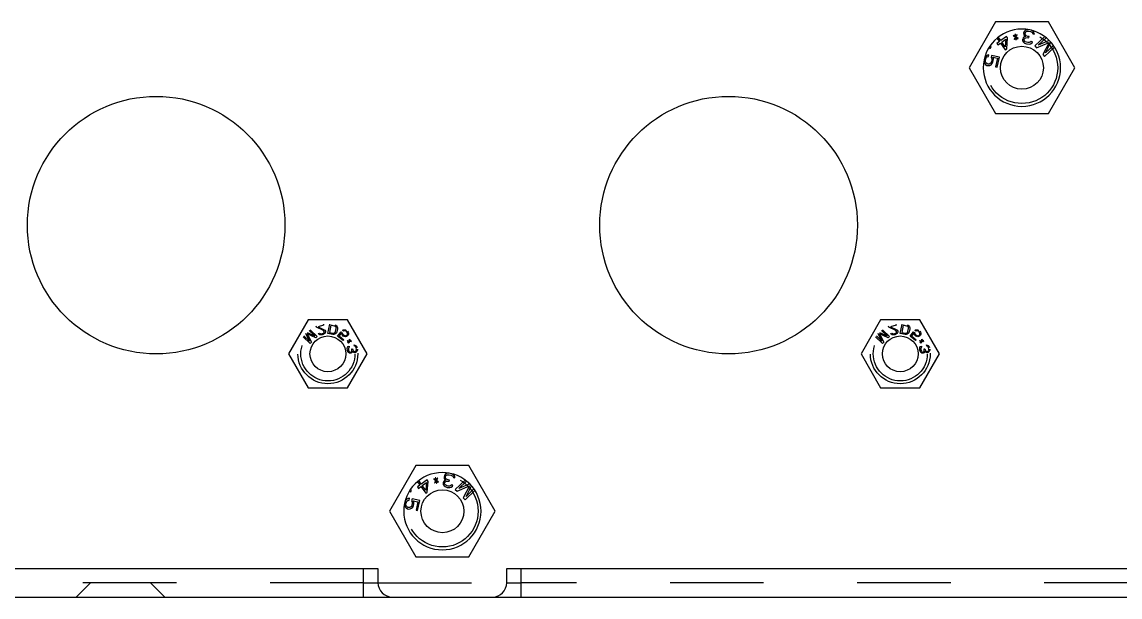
# Model space of a CAD drawing. Header units: millimetres. Extents: x 0 to 1189, y 25 to 866.
# Drawn here: x 954.6 to 1031.3, y 344.5 to 384.7 of the extents above; entities that cross this region are included whole.
import ezdxf

# ---------------------------------------------------------------- set-up
doc = ezdxf.new("R2010")
doc.units = ezdxf.units.MM
doc.header["$LTSCALE"] = 65.395
doc.linetypes.add('HIDDEN', pattern=[0.2, 0.1, -0.1])
doc.layers.get('0').update_dxf_attribs({"linetype": 'CONTINUOUS'})
doc.layers.add('02___PRT_ALL_AXES', color=7, linetype='CONTINUOUS')
doc.layers.add('DEFAULT_2', color=8, linetype='HIDDEN')

msp = doc.modelspace()

# ---------------------------------------------------------------- linework, layer by layer
at = {"color": 7, "linetype": 'Continuous'}
for p, q in [((1023.89, 383.731), (1023.874, 383.706)), ((1023.874, 383.706), (1024.023, 383.607)), ((1024.014, 383.649), (1023.89, 383.731)), ((1024.024, 383.803), (1023.983, 383.795)), ((1023.983, 383.795), (1024.014, 383.649)), ((1024.055, 383.658), (1024.024, 383.803)), ((1024.134, 383.784), (1024.055, 383.658)), ((1024.064, 383.616), (1024.159, 383.767)), ((1024.159, 383.767), (1024.134, 383.784)), ((1024.619, 383.957), (1024.601, 383.874)), ((1024.601, 383.874), (1024.604, 383.786)), ((1024.604, 383.786), (1024.632, 383.715)), ((1024.652, 384.015), (1024.619, 383.957)), ((1024.632, 383.715), (1024.725, 383.652)), ((1024.706, 384.069), (1024.652, 384.015)), ((1024.703, 383.852), (1024.721, 383.936)), ((1024.727, 383.76), (1024.703, 383.852)), ((1024.776, 384.098), (1024.706, 384.069)), ((1024.721, 383.936), (1024.75, 383.973)), ((1024.779, 383.706), (1024.727, 383.76)), ((1024.75, 383.973), (1024.799, 384.006)), ((1024.866, 384.123), (1024.776, 384.098)), ((1024.897, 383.66), (1024.779, 383.706)), ((1024.799, 384.006), (1024.845, 384.018)), ((1024.845, 384.018), (1024.951, 384.018)), ((1024.946, 384.126), (1024.866, 384.123)), ((1024.951, 384.018), (1025.073, 383.992)), ((1025.073, 383.992), (1025.171, 383.95)), ((1025.193, 384.054), (1025.121, 384.09)), ((1025.171, 383.95), (1025.207, 383.921)), ((1025.266, 383.996), (1025.193, 384.054)), ((1025.207, 383.921), (1025.239, 383.871)), ((1025.239, 383.871), (1025.251, 383.825)), ((1025.251, 383.825), (1025.353, 383.803)), ((1025.318, 383.941), (1025.266, 383.996)), ((1025.346, 383.87), (1025.318, 383.941)), ((1025.353, 383.803), (1025.346, 383.87)), ((1022.326, 382.91), (1022.236, 382.967)), ((1022.733, 383.524), (1022.903, 383.289)), ((1022.903, 383.289), (1022.734, 383.167)), ((1022.734, 383.167), (1022.809, 383.063)), ((1022.809, 383.063), (1022.978, 383.186)), ((1023.004, 383.362), (1022.83, 383.603)), ((1022.978, 383.186), (1023.315, 382.721)), ((1023.409, 383.656), (1023.004, 383.362)), ((1023.079, 383.259), (1023.366, 383.467)), ((1023.316, 382.932), (1023.079, 383.259)), ((1023.366, 383.467), (1023.316, 382.932)), ((1023.484, 383.553), (1023.409, 383.656)), ((1023.416, 382.794), (1023.484, 383.553)), ((1024.023, 383.607), (1023.928, 383.456)), ((1023.928, 383.456), (1023.953, 383.44)), ((1023.953, 383.44), (1024.032, 383.566)), ((1024.032, 383.566), (1024.063, 383.42)), ((1024.063, 383.42), (1024.104, 383.429)), ((1024.213, 383.518), (1024.064, 383.616)), ((1024.073, 383.574), (1024.197, 383.492)), ((1024.104, 383.429), (1024.073, 383.574)), ((1024.197, 383.492), (1024.213, 383.518)), ((1024.539, 383.474), (1024.53, 383.432)), ((1024.53, 383.432), (1024.533, 383.344)), ((1024.533, 383.344), (1024.598, 383.244)), ((1024.577, 383.553), (1024.539, 383.474)), ((1024.631, 383.607), (1024.577, 383.553)), ((1024.598, 383.244), (1024.67, 383.185)), ((1024.725, 383.652), (1024.631, 383.607)), ((1024.632, 383.411), (1024.641, 383.452)), ((1024.66, 383.34), (1024.632, 383.411)), ((1024.641, 383.452), (1024.699, 383.527)), ((1024.713, 383.285), (1024.66, 383.34)), ((1024.67, 383.185), (1024.809, 383.135)), ((1024.699, 383.527), (1024.749, 383.56)), ((1024.81, 383.243), (1024.713, 383.285)), ((1024.749, 383.56), (1024.88, 383.576)), ((1024.809, 383.135), (1024.85, 383.126)), ((1024.892, 383.226), (1024.81, 383.243)), ((1024.85, 383.126), (1024.997, 383.117)), ((1024.88, 383.576), (1024.961, 383.559)), ((1024.998, 383.225), (1024.892, 383.226)), ((1024.979, 383.643), (1024.897, 383.66)), ((1024.961, 383.559), (1024.979, 383.643)), ((1024.997, 383.117), (1025.087, 383.142)), ((1025.068, 383.254), (1024.998, 383.225)), ((1025.122, 383.308), (1025.068, 383.254)), ((1025.087, 383.142), (1025.186, 383.208)), ((1025.224, 383.287), (1025.122, 383.308)), ((1025.186, 383.208), (1025.224, 383.287)), ((1026.078, 383.644), (1025.381, 382.993)), ((1025.381, 382.993), (1025.509, 382.856)), ((1025.509, 382.856), (1026.376, 383.238)), ((1026.178, 383.567), (1025.622, 383.047)), ((1026.395, 383.371), (1025.622, 383.047)), ((1026.376, 383.238), (1025.936, 382.399)), ((1026.064, 382.262), (1026.761, 382.913)), ((1026.134, 382.499), (1026.51, 383.248)), ((1026.69, 383.019), (1026.134, 382.499)), ((1021.904, 382.215), (1021.862, 382.122)), ((1021.989, 382.303), (1021.904, 382.215)), ((1021.964, 382.095), (1022.003, 382.172)), ((1022.086, 382.345), (1021.989, 382.303)), ((1022.003, 382.172), (1022.058, 382.223)), ((1022.058, 382.223), (1022.15, 382.245)), ((1022.178, 382.367), (1022.086, 382.345)), ((1022.15, 382.245), (1022.178, 382.367)), ((1022.18, 382.879), (1022.269, 382.822)), ((1022.269, 382.822), (1022.326, 382.91)), ((1022.365, 382.325), (1022.333, 382.183)), ((1022.333, 382.183), (1022.377, 382.088)), ((1022.904, 382.204), (1022.365, 382.325)), ((1022.446, 382.2), (1022.778, 382.126)), ((1022.485, 382.085), (1022.446, 382.2)), ((1022.749, 381.513), (1022.904, 382.204)), ((1023.315, 382.721), (1023.416, 382.794)), ((1025.936, 382.399), (1026.064, 382.262)), ((1021.833, 381.992), (1021.831, 381.89)), ((1021.831, 381.89), (1021.87, 381.774)), ((1021.87, 381.774), (1021.94, 381.695)), ((1021.937, 381.973), (1021.964, 382.095)), ((1021.939, 381.887), (1021.937, 381.973)), ((1021.967, 381.817), (1021.939, 381.887)), ((1021.94, 381.695), (1022.034, 381.631)), ((1022.02, 381.762), (1021.967, 381.817)), ((1022.078, 381.728), (1022.02, 381.762)), ((1022.034, 381.631), (1022.117, 381.612)), ((1022.12, 381.718), (1022.078, 381.728)), ((1022.117, 381.612), (1022.23, 381.629)), ((1022.186, 381.725), (1022.12, 381.718)), ((1022.258, 381.751), (1022.186, 381.725)), ((1022.23, 381.629), (1022.327, 381.672)), ((1022.313, 381.803), (1022.258, 381.751)), ((1022.352, 381.88), (1022.313, 381.803)), ((1022.327, 381.672), (1022.412, 381.76)), ((1022.379, 382.002), (1022.352, 381.88)), ((1022.377, 382.088), (1022.379, 382.002)), ((1022.412, 381.76), (1022.456, 381.857)), ((1022.456, 381.857), (1022.483, 381.978)), ((1022.483, 381.978), (1022.485, 382.085)), ((1022.778, 382.126), (1022.646, 381.536)), ((1022.646, 381.536), (1022.749, 381.513)), ((974.61, 363.841), (973.239, 361.466)), ((977.352, 363.841), (974.61, 363.841)), ((978.724, 361.466), (977.352, 363.841)), ((1014.61, 363.841), (1013.239, 361.466)), ((1017.352, 363.841), (1014.61, 363.841)), ((1018.724, 361.466), (1017.352, 363.841)), ((973.239, 361.466), (974.61, 359.091)), ((977.352, 359.091), (978.724, 361.466)), ((1013.239, 361.466), (1014.61, 359.091)), ((1017.352, 359.091), (1018.724, 361.466)), ((974.61, 359.091), (977.352, 359.091)), ((1014.61, 359.091), (1017.352, 359.091)), ((984.152, 353.015), (984.119, 352.957)), ((984.206, 353.069), (984.152, 353.015)), ((984.276, 353.098), (984.206, 353.069)), ((984.25, 352.973), (984.299, 353.006)), ((984.366, 353.123), (984.276, 353.098)), ((984.299, 353.006), (984.345, 353.018)), ((984.345, 353.018), (984.451, 353.018)), ((984.446, 353.126), (984.366, 353.123)), ((984.451, 353.018), (984.573, 352.992)), ((984.573, 352.992), (984.671, 352.95)), ((984.693, 353.054), (984.621, 353.09)), ((984.766, 352.996), (984.693, 353.054)), ((984.818, 352.941), (984.766, 352.996)), ((982.233, 352.524), (982.403, 352.289)), ((982.403, 352.289), (982.234, 352.167)), ((982.504, 352.362), (982.33, 352.603)), ((982.909, 352.656), (982.504, 352.362)), ((982.579, 352.259), (982.866, 352.467)), ((982.816, 351.932), (982.579, 352.259)), ((982.866, 352.467), (982.816, 351.932)), ((982.984, 352.553), (982.909, 352.656)), ((982.916, 351.794), (982.984, 352.553)), ((983.39, 352.731), (983.374, 352.706)), ((983.374, 352.706), (983.523, 352.607)), ((983.514, 352.649), (983.39, 352.731)), ((983.523, 352.607), (983.428, 352.456)), ((983.428, 352.456), (983.453, 352.44)), ((983.453, 352.44), (983.532, 352.566)), ((983.524, 352.803), (983.483, 352.795)), ((983.483, 352.795), (983.514, 352.649)), ((983.555, 352.658), (983.524, 352.803)), ((983.532, 352.566), (983.563, 352.42)), ((983.634, 352.784), (983.555, 352.658)), ((983.563, 352.42), (983.604, 352.429)), ((983.564, 352.616), (983.659, 352.767)), ((983.713, 352.518), (983.564, 352.616)), ((983.573, 352.574), (983.697, 352.492)), ((983.604, 352.429), (983.573, 352.574)), ((983.659, 352.767), (983.634, 352.784)), ((983.697, 352.492), (983.713, 352.518)), ((984.039, 352.474), (984.03, 352.432)), ((984.03, 352.432), (984.033, 352.344)), ((984.033, 352.344), (984.098, 352.244)), ((984.077, 352.553), (984.039, 352.474)), ((984.131, 352.607), (984.077, 352.553)), ((984.098, 352.244), (984.17, 352.185)), ((984.119, 352.957), (984.101, 352.874)), ((984.101, 352.874), (984.104, 352.786)), ((984.104, 352.786), (984.132, 352.715)), ((984.225, 352.652), (984.131, 352.607)), ((984.132, 352.715), (984.225, 352.652)), ((984.132, 352.411), (984.141, 352.452)), ((984.16, 352.34), (984.132, 352.411)), ((984.141, 352.452), (984.199, 352.527)), ((984.213, 352.285), (984.16, 352.34)), ((984.199, 352.527), (984.249, 352.56)), ((984.203, 352.852), (984.221, 352.936)), ((984.227, 352.76), (984.203, 352.852)), ((984.31, 352.243), (984.213, 352.285)), ((984.221, 352.936), (984.25, 352.973)), ((984.279, 352.706), (984.227, 352.76)), ((984.249, 352.56), (984.38, 352.576)), ((984.397, 352.66), (984.279, 352.706)), ((984.392, 352.226), (984.31, 352.243)), ((984.38, 352.576), (984.461, 352.559)), ((984.498, 352.225), (984.392, 352.226)), ((984.479, 352.643), (984.397, 352.66)), ((984.461, 352.559), (984.479, 352.643)), ((984.568, 352.254), (984.498, 352.225)), ((984.622, 352.308), (984.568, 352.254)), ((984.724, 352.287), (984.622, 352.308)), ((984.671, 352.95), (984.707, 352.921)), ((984.686, 352.208), (984.724, 352.287)), ((984.707, 352.921), (984.739, 352.871)), ((984.739, 352.871), (984.751, 352.825)), ((984.751, 352.825), (984.853, 352.803)), ((984.846, 352.87), (984.818, 352.941)), ((984.853, 352.803), (984.846, 352.87)), ((985.578, 352.644), (984.881, 351.993)), ((985.009, 351.856), (985.876, 352.238)), ((985.678, 352.567), (985.122, 352.047)), ((985.895, 352.371), (985.122, 352.047)), ((985.876, 352.238), (985.436, 351.399)), ((985.634, 351.499), (986.01, 352.248)), ((981.68, 351.879), (981.769, 351.822)), ((981.826, 351.91), (981.736, 351.967)), ((981.769, 351.822), (981.826, 351.91)), ((982.234, 352.167), (982.309, 352.063)), ((982.309, 352.063), (982.478, 352.186)), ((982.478, 352.186), (982.815, 351.721)), ((982.815, 351.721), (982.916, 351.794)), ((984.17, 352.185), (984.309, 352.135)), ((984.309, 352.135), (984.35, 352.126)), ((984.35, 352.126), (984.497, 352.117)), ((984.497, 352.117), (984.587, 352.142)), ((984.587, 352.142), (984.686, 352.208)), ((984.881, 351.993), (985.009, 351.856)), ((985.564, 351.262), (986.261, 351.913)), ((986.19, 352.019), (985.634, 351.499)), ((981.333, 350.992), (981.331, 350.89)), ((981.331, 350.89), (981.37, 350.774)), ((981.404, 351.215), (981.362, 351.122)), ((981.37, 350.774), (981.44, 350.695)), ((981.489, 351.303), (981.404, 351.215)), ((981.437, 350.973), (981.464, 351.095)), ((981.439, 350.887), (981.437, 350.973)), ((981.467, 350.817), (981.439, 350.887)), ((981.44, 350.695), (981.534, 350.631)), ((981.464, 351.095), (981.503, 351.172)), ((981.52, 350.762), (981.467, 350.817)), ((981.586, 351.345), (981.489, 351.303)), ((981.503, 351.172), (981.558, 351.223)), ((981.578, 350.728), (981.52, 350.762)), ((981.558, 351.223), (981.65, 351.245)), ((981.62, 350.718), (981.578, 350.728)), ((981.678, 351.367), (981.586, 351.345)), ((981.686, 350.725), (981.62, 350.718)), ((981.65, 351.245), (981.678, 351.367)), ((981.758, 350.751), (981.686, 350.725)), ((981.813, 350.803), (981.758, 350.751)), ((981.852, 350.88), (981.813, 350.803)), ((981.827, 350.672), (981.912, 350.76)), ((981.865, 351.325), (981.833, 351.183)), ((981.833, 351.183), (981.877, 351.088)), ((981.879, 351.002), (981.852, 350.88)), ((982.404, 351.204), (981.865, 351.325)), ((981.877, 351.088), (981.879, 351.002)), ((981.912, 350.76), (981.956, 350.857)), ((981.946, 351.2), (982.278, 351.126)), ((981.985, 351.085), (981.946, 351.2)), ((981.956, 350.857), (981.983, 350.978)), ((981.983, 350.978), (981.985, 351.085)), ((982.278, 351.126), (982.146, 350.536)), ((982.249, 350.513), (982.404, 351.204)), ((985.436, 351.399), (985.564, 351.262)), ((981.534, 350.631), (981.617, 350.612)), ((981.617, 350.612), (981.73, 350.629)), ((981.73, 350.629), (981.827, 350.672)), ((982.146, 350.536), (982.249, 350.513)), ((978.481, 345.466), (979.481, 345.466)), ((988.481, 345.466), (989.481, 345.466))]:
    msp.add_line(p, q, dxfattribs=at)
at = {"color": 3, "linetype": 'Continuous'}
for p, q in [((869.281, 346.466), (979.481, 346.466)), ((978.481, 344.466), (978.481, 346.466)), ((979.481, 346.466), (979.481, 345.466)), ((988.481, 346.466), (1098.981, 346.466)), ((988.481, 345.466), (988.481, 346.466)), ((989.481, 344.466), (989.481, 346.466)), ((700.481, 344.466), (1112.481, 344.466))]:
    msp.add_line(p, q, dxfattribs=at)
for centre, radius in [((1024.481, 381.466), 1.5), ((963.981, 370.466), 9), ((1003.981, 370.466), 9), ((975.981, 361.466), 1.25), ((1015.981, 361.466), 1.25), ((983.981, 350.466), 1.5)]:
    msp.add_circle(centre, radius, dxfattribs=at)
at = {"color": 7, "linetype": 'Continuous'}
for centre in [(1024.481, 381.466), (983.981, 350.466)]:
    msp.add_arc(centre, 2.7, 0, 180, dxfattribs=at)
at = {"color": 3, "linetype": 'Continuous'}
for centre, start, end in [((980.481, 345.466), 180, 270), ((987.481, 345.466), 270, 360)]:
    msp.add_arc(centre, 1, start, end, dxfattribs=at)
at = {"layer": '02___PRT_ALL_AXES', "color": 7, "linetype": 'Continuous'}
for centre, radius in [((1024.481, 381.466), 1.5), ((975.981, 361.466), 1.25), ((1015.981, 361.466), 1.25), ((983.981, 350.466), 1.5)]:
    msp.add_circle(centre, radius, dxfattribs=at)
for centre in [(1024.481, 381.466), (983.981, 350.466)]:
    msp.add_arc(centre, 2.7, 180, 360, dxfattribs=at)
at = {"layer": 'DEFAULT_2', "color": 8, "linetype": 'HIDDEN'}
for p, q in [((1022.634, 384.666), (1020.786, 381.466)), ((1026.329, 384.666), (1022.634, 384.666)), ((1028.176, 381.466), (1026.329, 384.666)), ((1020.786, 381.466), (1022.634, 378.266)), ((1026.329, 378.266), (1028.176, 381.466)), ((1022.634, 378.266), (1026.329, 378.266)), ((974.523, 362.964), (975.06, 362.727)), ((975.06, 362.727), (974.676, 363.099)), ((974.746, 363.153), (975.228, 362.686)), ((975.18, 363.334), (975.164, 363.39)), ((975.674, 363.087), (975.18, 363.334)), ((975.685, 363.477), (975.292, 363.366)), ((975.292, 363.366), (975.732, 363.15)), ((975.669, 363.533), (975.685, 363.477)), ((975.718, 363.038), (975.674, 363.087)), ((975.711, 362.958), (975.727, 363.009)), ((975.727, 363.009), (975.718, 363.038)), ((975.732, 363.15), (975.772, 363.115)), ((975.772, 363.115), (975.803, 363.062)), ((975.813, 362.972), (975.773, 362.898)), ((975.803, 363.062), (975.811, 363.033)), ((975.811, 363.033), (975.813, 362.972)), ((975.981, 362.887), (976.121, 363.552)), ((976.192, 363.466), (976.085, 362.956)), ((976.449, 363.412), (976.192, 363.466)), ((976.503, 363.386), (976.449, 363.412)), ((976.451, 362.925), (976.489, 362.963)), ((976.472, 363.498), (976.536, 363.47)), ((976.489, 362.963), (976.515, 363.018)), ((976.54, 363.348), (976.503, 363.386)), ((976.515, 363.018), (976.561, 363.237)), ((976.536, 363.47), (976.587, 363.429)), ((976.559, 363.298), (976.54, 363.348)), ((976.561, 363.237), (976.559, 363.298)), ((976.601, 363), (976.572, 362.93)), ((976.587, 363.429), (976.632, 363.359)), ((976.647, 363.219), (976.601, 363)), ((976.632, 363.359), (976.648, 363.295)), ((976.648, 363.295), (976.647, 363.219)), ((976.663, 362.706), (976.909, 363.005)), ((976.909, 363.005), (976.988, 362.94)), ((976.995, 363.108), (977.055, 363.135)), ((977.062, 363.052), (976.995, 363.108)), ((977.055, 363.135), (977.127, 363.154)), ((977.122, 363.08), (977.062, 363.052)), ((977.175, 363.075), (977.122, 363.08)), ((977.127, 363.154), (977.211, 363.142)), ((977.23, 363.049), (977.175, 363.075)), ((977.211, 363.142), (977.275, 363.108)), ((977.297, 362.994), (977.23, 363.049)), ((977.333, 362.945), (977.297, 362.994)), ((977.346, 363.049), (977.391, 362.993)), ((977.391, 362.993), (977.419, 362.912)), ((1014.523, 362.964), (1015.06, 362.727)), ((1015.06, 362.727), (1014.676, 363.099)), ((1014.746, 363.153), (1015.228, 362.686)), ((1015.18, 363.334), (1015.164, 363.39)), ((1015.674, 363.087), (1015.18, 363.334)), ((1015.685, 363.477), (1015.292, 363.366)), ((1015.292, 363.366), (1015.732, 363.15)), ((1015.669, 363.533), (1015.685, 363.477)), ((1015.718, 363.038), (1015.674, 363.087)), ((1015.711, 362.958), (1015.727, 363.009)), ((1015.727, 363.009), (1015.718, 363.038)), ((1015.732, 363.15), (1015.772, 363.115)), ((1015.772, 363.115), (1015.803, 363.062)), ((1015.813, 362.972), (1015.773, 362.898)), ((1015.803, 363.062), (1015.811, 363.033)), ((1015.811, 363.033), (1015.813, 362.972)), ((1015.981, 362.887), (1016.121, 363.552)), ((1016.192, 363.466), (1016.085, 362.956)), ((1016.449, 363.412), (1016.192, 363.466)), ((1016.503, 363.386), (1016.449, 363.412)), ((1016.451, 362.925), (1016.489, 362.963)), ((1016.472, 363.498), (1016.536, 363.47)), ((1016.489, 362.963), (1016.515, 363.018)), ((1016.54, 363.348), (1016.503, 363.386)), ((1016.515, 363.018), (1016.561, 363.237)), ((1016.536, 363.47), (1016.587, 363.429)), ((1016.559, 363.298), (1016.54, 363.348)), ((1016.561, 363.237), (1016.559, 363.298)), ((1016.601, 363), (1016.572, 362.93)), ((1016.587, 363.429), (1016.632, 363.359)), ((1016.647, 363.219), (1016.601, 363)), ((1016.632, 363.359), (1016.648, 363.295)), ((1016.648, 363.295), (1016.647, 363.219)), ((1016.663, 362.706), (1016.909, 363.005)), ((1016.909, 363.005), (1016.988, 362.94)), ((1016.995, 363.108), (1017.055, 363.135)), ((1017.062, 363.052), (1016.995, 363.108)), ((1017.055, 363.135), (1017.127, 363.154)), ((1017.122, 363.08), (1017.062, 363.052)), ((1017.175, 363.075), (1017.122, 363.08)), ((1017.127, 363.154), (1017.211, 363.142)), ((1017.23, 363.049), (1017.175, 363.075)), ((1017.211, 363.142), (1017.275, 363.108)), ((1017.297, 362.994), (1017.23, 363.049)), ((1017.333, 362.945), (1017.297, 362.994)), ((1017.346, 363.049), (1017.391, 362.993)), ((1017.391, 362.993), (1017.419, 362.912)), ((974.74, 362.183), (974.259, 362.65)), ((974.311, 362.722), (974.694, 362.35)), ((974.694, 362.35), (974.441, 362.879)), ((975.136, 362.591), (974.535, 362.87)), ((974.535, 362.87), (974.831, 362.278)), ((974.831, 362.278), (974.74, 362.183)), ((975.228, 362.686), (975.136, 362.591)), ((975.32, 362.894), (975.39, 362.914)), ((975.35, 362.841), (975.32, 362.894)), ((975.422, 362.799), (975.35, 362.841)), ((975.39, 362.914), (975.43, 362.879)), ((975.486, 362.786), (975.422, 362.799)), ((975.43, 362.879), (975.48, 362.862)), ((975.48, 362.862), (975.554, 362.868)), ((975.589, 362.8), (975.486, 362.786)), ((975.554, 362.868), (975.611, 362.883)), ((975.645, 362.816), (975.589, 362.8)), ((975.611, 362.883), (975.677, 362.918)), ((975.725, 362.854), (975.645, 362.816)), ((975.677, 362.918), (975.711, 362.958)), ((975.773, 362.898), (975.725, 362.854)), ((976.324, 362.815), (975.981, 362.887)), ((976.085, 362.956), (976.342, 362.902)), ((976.398, 362.814), (976.324, 362.815)), ((976.342, 362.902), (976.402, 362.905)), ((976.461, 362.832), (976.398, 362.814)), ((976.402, 362.905), (976.451, 362.925)), ((976.531, 362.878), (976.461, 362.832)), ((976.572, 362.93), (976.531, 362.878)), ((977.045, 362.39), (976.663, 362.706)), ((976.918, 362.901), (976.767, 362.717)), ((976.767, 362.717), (977.093, 362.448)), ((976.946, 362.82), (976.918, 362.901)), ((976.993, 362.762), (976.946, 362.82)), ((976.988, 362.94), (977.005, 362.868)), ((977.06, 362.706), (976.993, 362.762)), ((977.005, 362.868), (977.04, 362.82)), ((977.04, 362.82), (977.108, 362.764)), ((977.093, 362.448), (977.045, 362.39)), ((977.126, 362.671), (977.06, 362.706)), ((977.108, 362.764), (977.162, 362.738)), ((977.211, 362.66), (977.126, 362.671)), ((977.162, 362.738), (977.215, 362.733)), ((977.282, 362.678), (977.211, 362.66)), ((977.215, 362.733), (977.266, 362.749)), ((977.266, 362.749), (977.305, 362.774)), ((977.352, 362.717), (977.282, 362.678)), ((977.305, 362.774), (977.324, 362.797)), ((977.324, 362.797), (977.342, 362.841)), ((977.347, 362.894), (977.333, 362.945)), ((977.339, 362.371), (977.344, 362.391)), ((977.44, 362.346), (977.339, 362.371)), ((977.342, 362.841), (977.347, 362.894)), ((977.344, 362.391), (977.465, 362.361)), ((977.35, 362.293), (977.44, 362.346)), ((977.364, 362.268), (977.35, 362.293)), ((977.39, 362.763), (977.352, 362.717)), ((977.454, 362.32), (977.364, 362.268)), ((977.415, 362.839), (977.39, 362.763)), ((977.419, 362.912), (977.415, 362.839)), ((977.427, 362.22), (977.454, 362.32)), ((977.447, 362.215), (977.427, 362.22)), ((977.48, 362.335), (977.447, 362.215)), ((977.465, 362.361), (977.498, 362.481)), ((977.601, 362.305), (977.48, 362.335)), ((977.519, 362.476), (977.491, 362.376)), ((977.491, 362.376), (977.581, 362.428)), ((977.498, 362.481), (977.519, 362.476)), ((977.596, 362.403), (977.506, 362.35)), ((977.506, 362.35), (977.607, 362.325)), ((977.581, 362.428), (977.596, 362.403)), ((977.607, 362.325), (977.601, 362.305)), ((1014.74, 362.183), (1014.259, 362.65)), ((1014.311, 362.722), (1014.694, 362.35)), ((1014.694, 362.35), (1014.441, 362.879)), ((1015.136, 362.591), (1014.535, 362.87)), ((1014.535, 362.87), (1014.831, 362.278)), ((1014.831, 362.278), (1014.74, 362.183)), ((1015.228, 362.686), (1015.136, 362.591)), ((1015.32, 362.894), (1015.39, 362.914)), ((1015.35, 362.841), (1015.32, 362.894)), ((1015.422, 362.799), (1015.35, 362.841)), ((1015.39, 362.914), (1015.43, 362.879)), ((1015.486, 362.786), (1015.422, 362.799)), ((1015.43, 362.879), (1015.48, 362.862)), ((1015.48, 362.862), (1015.554, 362.868)), ((1015.589, 362.8), (1015.486, 362.786)), ((1015.554, 362.868), (1015.611, 362.883)), ((1015.645, 362.816), (1015.589, 362.8)), ((1015.611, 362.883), (1015.677, 362.918)), ((1015.725, 362.854), (1015.645, 362.816)), ((1015.677, 362.918), (1015.711, 362.958)), ((1015.773, 362.898), (1015.725, 362.854)), ((1016.324, 362.815), (1015.981, 362.887)), ((1016.085, 362.956), (1016.342, 362.902)), ((1016.398, 362.814), (1016.324, 362.815)), ((1016.342, 362.902), (1016.402, 362.905)), ((1016.461, 362.832), (1016.398, 362.814)), ((1016.402, 362.905), (1016.451, 362.925)), ((1016.531, 362.878), (1016.461, 362.832)), ((1016.572, 362.93), (1016.531, 362.878)), ((1017.045, 362.39), (1016.663, 362.706)), ((1016.918, 362.901), (1016.767, 362.717)), ((1016.767, 362.717), (1017.093, 362.448)), ((1016.946, 362.82), (1016.918, 362.901)), ((1016.993, 362.762), (1016.946, 362.82)), ((1016.988, 362.94), (1017.005, 362.868)), ((1017.06, 362.706), (1016.993, 362.762)), ((1017.005, 362.868), (1017.04, 362.82)), ((1017.04, 362.82), (1017.108, 362.764)), ((1017.093, 362.448), (1017.045, 362.39)), ((1017.126, 362.671), (1017.06, 362.706)), ((1017.108, 362.764), (1017.162, 362.738)), ((1017.211, 362.66), (1017.126, 362.671)), ((1017.162, 362.738), (1017.215, 362.733)), ((1017.282, 362.678), (1017.211, 362.66)), ((1017.215, 362.733), (1017.266, 362.749)), ((1017.266, 362.749), (1017.305, 362.774)), ((1017.352, 362.717), (1017.282, 362.678)), ((1017.305, 362.774), (1017.324, 362.797)), ((1017.324, 362.797), (1017.342, 362.841)), ((1017.347, 362.894), (1017.333, 362.945)), ((1017.339, 362.371), (1017.344, 362.391)), ((1017.44, 362.346), (1017.339, 362.371)), ((1017.342, 362.841), (1017.347, 362.894)), ((1017.344, 362.391), (1017.465, 362.361)), ((1017.35, 362.293), (1017.44, 362.346)), ((1017.364, 362.268), (1017.35, 362.293)), ((1017.39, 362.763), (1017.352, 362.717)), ((1017.454, 362.32), (1017.364, 362.268)), ((1017.415, 362.839), (1017.39, 362.763)), ((1017.419, 362.912), (1017.415, 362.839)), ((1017.427, 362.22), (1017.454, 362.32)), ((1017.447, 362.215), (1017.427, 362.22)), ((1017.48, 362.335), (1017.447, 362.215)), ((1017.465, 362.361), (1017.498, 362.481)), ((1017.601, 362.305), (1017.48, 362.335)), ((1017.519, 362.476), (1017.491, 362.376)), ((1017.491, 362.376), (1017.581, 362.428)), ((1017.498, 362.481), (1017.519, 362.476)), ((1017.596, 362.403), (1017.506, 362.35)), ((1017.506, 362.35), (1017.607, 362.325)), ((1017.581, 362.428), (1017.596, 362.403)), ((1017.607, 362.325), (1017.601, 362.305)), ((977.339, 361.845), (977.357, 361.908)), ((977.344, 361.742), (977.339, 361.845)), ((977.349, 361.713), (977.344, 361.742)), ((977.383, 361.616), (977.349, 361.713)), ((977.357, 361.908), (977.405, 361.976)), ((977.423, 361.564), (977.383, 361.616)), ((977.405, 361.976), (977.461, 362.002)), ((977.415, 361.844), (977.414, 361.77)), ((977.414, 361.77), (977.425, 361.713)), ((977.436, 361.893), (977.415, 361.844)), ((977.493, 361.518), (977.423, 361.564)), ((977.425, 361.713), (977.453, 361.644)), ((977.475, 361.93), (977.436, 361.893)), ((977.453, 361.644), (977.491, 361.606)), ((977.461, 362.002), (977.475, 361.93)), ((977.491, 361.606), (977.54, 361.586)), ((977.554, 361.515), (977.493, 361.518)), ((977.54, 361.586), (977.569, 361.592)), ((977.583, 361.52), (977.554, 361.515)), ((977.569, 361.592), (977.623, 361.632)), ((977.639, 361.546), (977.583, 361.52)), ((977.623, 361.632), (977.646, 361.666)), ((977.677, 361.583), (977.639, 361.546)), ((977.646, 361.666), (977.659, 361.757)), ((977.648, 361.815), (977.707, 361.826)), ((977.659, 361.757), (977.648, 361.815)), ((977.71, 361.648), (977.677, 361.583)), ((977.707, 361.826), (977.718, 361.769)), ((977.753, 361.582), (977.71, 361.648)), ((977.718, 361.769), (977.749, 361.685)), ((977.749, 361.685), (977.786, 361.648)), ((977.803, 361.562), (977.753, 361.582)), ((977.786, 361.648), (977.85, 361.631)), ((977.864, 361.559), (977.803, 361.562)), ((977.824, 362.086), (977.87, 362.08)), ((977.838, 362.014), (977.824, 362.086)), ((977.87, 362.005), (977.838, 362.014)), ((977.85, 361.631), (977.909, 361.642)), ((977.922, 361.57), (977.864, 361.559)), ((977.87, 362.08), (977.92, 362.06)), ((977.904, 361.982), (977.87, 362.005)), ((977.924, 361.957), (977.904, 361.982)), ((977.909, 361.642), (977.935, 361.662)), ((977.92, 362.06), (977.957, 362.022)), ((977.964, 361.593), (977.922, 361.57)), ((977.953, 361.888), (977.924, 361.957)), ((977.935, 361.662), (977.959, 361.696)), ((977.969, 361.802), (977.953, 361.888)), ((977.957, 362.022), (977.997, 361.971)), ((977.959, 361.696), (977.968, 361.727)), ((978.002, 361.63), (977.964, 361.593)), ((977.968, 361.727), (977.969, 361.802)), ((977.997, 361.971), (978.021, 361.919)), ((978.023, 361.678), (978.002, 361.63)), ((978.041, 361.741), (978.023, 361.678)), ((978.045, 361.798), (978.041, 361.741)), ((1017.339, 361.845), (1017.357, 361.908)), ((1017.344, 361.742), (1017.339, 361.845)), ((1017.349, 361.713), (1017.344, 361.742)), ((1017.383, 361.616), (1017.349, 361.713)), ((1017.357, 361.908), (1017.405, 361.976)), ((1017.423, 361.564), (1017.383, 361.616)), ((1017.405, 361.976), (1017.461, 362.002)), ((1017.415, 361.844), (1017.414, 361.77)), ((1017.414, 361.77), (1017.425, 361.713)), ((1017.436, 361.893), (1017.415, 361.844)), ((1017.493, 361.518), (1017.423, 361.564)), ((1017.425, 361.713), (1017.453, 361.644)), ((1017.475, 361.93), (1017.436, 361.893)), ((1017.453, 361.644), (1017.491, 361.606)), ((1017.461, 362.002), (1017.475, 361.93)), ((1017.491, 361.606), (1017.54, 361.586)), ((1017.554, 361.515), (1017.493, 361.518)), ((1017.54, 361.586), (1017.569, 361.592)), ((1017.583, 361.52), (1017.554, 361.515)), ((1017.569, 361.592), (1017.623, 361.632)), ((1017.639, 361.546), (1017.583, 361.52)), ((1017.623, 361.632), (1017.646, 361.666)), ((1017.677, 361.583), (1017.639, 361.546)), ((1017.646, 361.666), (1017.659, 361.757)), ((1017.648, 361.815), (1017.707, 361.826)), ((1017.659, 361.757), (1017.648, 361.815)), ((1017.71, 361.648), (1017.677, 361.583)), ((1017.707, 361.826), (1017.718, 361.769)), ((1017.753, 361.582), (1017.71, 361.648)), ((1017.718, 361.769), (1017.749, 361.685)), ((1017.749, 361.685), (1017.786, 361.648)), ((1017.803, 361.562), (1017.753, 361.582)), ((1017.786, 361.648), (1017.85, 361.631)), ((1017.864, 361.559), (1017.803, 361.562)), ((1017.824, 362.086), (1017.87, 362.08)), ((1017.838, 362.014), (1017.824, 362.086)), ((1017.87, 362.005), (1017.838, 362.014)), ((1017.85, 361.631), (1017.909, 361.642)), ((1017.922, 361.57), (1017.864, 361.559)), ((1017.87, 362.08), (1017.92, 362.06)), ((1017.904, 361.982), (1017.87, 362.005)), ((1017.924, 361.957), (1017.904, 361.982)), ((1017.909, 361.642), (1017.935, 361.662)), ((1017.92, 362.06), (1017.957, 362.022)), ((1017.964, 361.593), (1017.922, 361.57)), ((1017.953, 361.888), (1017.924, 361.957)), ((1017.935, 361.662), (1017.959, 361.696)), ((1017.969, 361.802), (1017.953, 361.888)), ((1017.957, 362.022), (1017.997, 361.971)), ((1017.959, 361.696), (1017.968, 361.727)), ((1018.002, 361.63), (1017.964, 361.593)), ((1017.968, 361.727), (1017.969, 361.802)), ((1017.997, 361.971), (1018.021, 361.919)), ((1018.023, 361.678), (1018.002, 361.63)), ((1018.041, 361.741), (1018.023, 361.678)), ((1018.045, 361.798), (1018.041, 361.741)), ((982.134, 353.666), (980.286, 350.466)), ((985.829, 353.666), (982.134, 353.666)), ((987.676, 350.466), (985.829, 353.666)), ((980.286, 350.466), (982.134, 347.266)), ((985.829, 347.266), (987.676, 350.466)), ((982.134, 347.266), (985.829, 347.266)), ((978.481, 345.466), (870.281, 345.466)), ((959.381, 345.466), (958.381, 344.466)), ((964.581, 344.466), (963.581, 345.466)), ((979.481, 345.466), (988.481, 345.466)), ((1097.981, 345.466), (989.481, 345.466))]:
    msp.add_line(p, q, dxfattribs=at)
for centre, radius in [((1024.481, 381.466), 2.5), ((975.981, 361.466), 2.09), ((975.981, 361.466), 1.89), ((1015.981, 361.466), 2.09), ((1015.981, 361.466), 1.89), ((983.981, 350.466), 2.5)]:
    msp.add_circle(centre, radius, dxfattribs=at)

doc.saveas('drawing.dxf')
